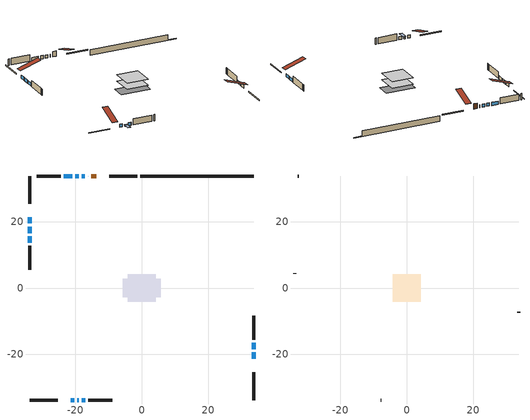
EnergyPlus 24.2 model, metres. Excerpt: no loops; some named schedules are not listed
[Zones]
conditioned space
 floor adiabatic (AdiabaticFloorConstruction): -4.17,-4.17 -4.17,4.17 4.17,4.17 4.17,-4.17 z0.61
 floor foundation (Slab1 construction): -5.73,-2.81 -5.73,2.81 5.73,2.81 5.73,-2.81 z-1.68
 wall outside (RimJoist1 construction): -1.37,33.7 -9.73,33.7 / -33.7,-33.7 -25.34,-33.7 / -33.7,33.7 -33.7,25.34 / 33.7,-33.7 33.7,-25.34 z0.61:0.91
 wall outside (AdiabaticWallConstruction 1): -13.73,33.7 -15.2,33.7 z0.61:2.64
 wall outside (AdiabaticWallConstruction): -16.13,33.7 -16.17,33.7 / -33.7,21.34 -33.7,19.43 / -21.34,-33.7 -20.36,-33.7 / -17.1,33.7 -18.08,33.7 / 33.7,-21.34 33.7,-19.38 / -33.7,18.5 -33.7,16.54 / -17.99,-33.7 -16.97,-33.7 / -19.01,33.7 -20.02,33.7 / -20.95,33.7 -23.43,33.7 / 33.7,-18.45 33.7,-16.54 / -33.7,15.62 -33.7,13.58 z0.61:1.83; -19.43,-33.7 -18.92,-33.7 z0.61:1.12
 wall outside (Wall1 construction): -24.36,33.7 -31.58,33.7 / -16.04,-33.7 -8.82,-33.7 / -33.7,12.65 -33.7,5.43 / 33.7,-15.61 33.7,-8.4 z0.61:3.05
 wall foundation (FoundationWall1 construction): -0.44,33.7,-1.68 -0.44,33.7,0.61 30.29,33.7,0.61 30.29,33.7,-1.49 33.7,33.7,-1.49 33.7,33.7,-1.68
 window (WindowConstruction 6): -16.13,33.7 -16.17,33.7 z0.61:1.83
 window (WindowConstruction 5): -33.7,21.33 -33.7,19.43 z0.61:1.83
 window (WindowConstruction 8): -21.33,-33.7 -20.36,-33.7 z0.61:1.83
 window (WindowConstruction 9): -17.1,33.7 -18.08,33.7 z0.61:1.83
 window (WindowConstruction 10): 33.7,-21.33 33.7,-19.38 z0.61:1.83
 window (WindowConstruction 11): -33.7,18.5 -33.7,16.54 z0.61:1.83
 window (WindowConstruction 7): -19.43,-33.7 -18.92,-33.7 z0.61:1.12
 window (WindowConstruction): -17.99,-33.7 -16.97,-33.7 z0.61:1.83
 window (WindowConstruction 1): -19.01,33.7 -20.02,33.7 z0.61:1.83
 window (WindowConstruction 2): -20.95,33.7 -23.43,33.7 z0.61:1.83
 window (WindowConstruction 3): 33.7,-18.45 33.7,-16.54 z0.61:1.83
 window (WindowConstruction 4): -33.7,15.61 -33.7,13.58 z0.61:1.83
 door (Door): -13.73,33.7 -15.2,33.7 z0.61:2.64
 ceiling adiabatic (AdiabaticFloorConstruction): 4.17,-4.17 4.17,4.17 -4.17,4.17 -4.17,-4.17 z0.61
attic - vented
 floor to conditioned space (Floor1 construction Reversed): -4.17,-4.17 -4.17,4.17 4.17,4.17 4.17,-4.17 z3.05
 wall outside (Wall2 construction): -32.51,33.7 -32.77,33.7 / -7.89,-33.7 -7.63,-33.7 / -33.7,4.5 -33.7,4.24 / 33.7,-7.47 33.7,-7.2 z0.61:3.05
 roof outside (Roof1 construction): -12.8,33.7,3.05 -12.8,25.57,5.76 -10.66,25.57,5.76 -10.66,33.7,3.05; -22.26,-33.7,3.05 -22.26,-25.57,5.76 -24.41,-25.57,5.76 -24.41,-33.7,3.05; -33.7,22.26,3.05 -25.57,22.26,5.76 -25.57,24.41,5.76 -33.7,24.41,3.05; 33.7,-22.26,3.05 25.57,-22.26,5.76 25.57,-24.41,5.76 33.7,-24.41,3.05
shading: -18.62,-33.7 -19.73,-33.7 -19.73,-36.75 -18.62,-36.75 z1.42
[Building]
Building 1: Terrain=Suburbs
[Site:Location]
Lethbridge CDA_AB: Latitude {deg}=49.7; Longitude {deg}=-112.77; Time Zone {hr}=-7; Elevation {m}=910; Keep Site Location Information=Yes
[Site:GroundTemperature:Shallow]
2.17017, 0.159738, -0.00126401, 0.952787, 4.78277, 8.59492, 11.8998, 13.9934, 14.1713, 12.4685, 9.24786, 5.55266
[Site:WaterMainsTemperature]
Calculation Method=Schedule; Temperature Schedule=mains temperature schedule
[Material] Roughness=Rough; Thermal Absorptance=0.9
Name | Thickness {m} | Conductivity {W/m-K} | Density {kg/m3} | Specific Heat {J/kg-K} | Solar Absorptance | Visible Absorptance
asphalt or fiberglass shingles | 0.00635 | 0.162714 | 1121.4 | 1465.45 | 0.4 | 0.4
ceiling loosefill ins | 0.0846667 | 0.0480833 | 16.02 | 1046.75 | 0.7 | 0.7
ceiling stud and cavity | 0.1397 | 0.1003 | 65.682 | 1177.47 | 0.7 | 0.7
concrete 4.0 in. | 0.1016 | 1.803125 | 2242.8 | 837.4 | 0.7 | 0.7
concrete 8.0 in. | 0.2032 | 1.803125 | 2242.8 | 837.4 | 0.7 | 0.7
door material | 0.04445 | 0.20624 | 512.64 | 1214.23 | 0.7 | 0.7
exterior vertical ins | 0.0457286 | 0.029427 | 32.04 | 1214.23 | 0.7 | 0.7
floor covering | 0.0127 | 0.0433444 | 54.468 | 1339.84 | 0.6 | 0.6
floor rigid ins; wall rigid ins | 0.512978 | 0.029427 | 32.04 | 1214.23 | 0.7 | 0.7
floor stud and cavity | 0.1397 | 1.75129 | 37.0049 | 1207.88 | 0.7 | 0.7
furniture material conditioned space 1 | 0.1524 | 0.115458 | 640.8 | 1214.23 | 0.6 | 0.6
gypsum board | 0.0127 | 0.160291 | 801 | 837.4 | 0.6 | 0.6
gypsum board 1 | 0.0127 | 0.160291 | 801 | 837.4 | 0.7 | 0.7
osb sheathing 0.5 in. | 0.0127 | 0.115458 | 512.64 | 1214.23 | 0.7 | 0.7
osb sheathing 0.75 in. | 0.01905 | 0.115458 | 512.64 | 1214.23 | 0.7 | 0.7
osb sheathing 2.0 in. | 0.0508 | 0.115458 | 512.64 | 1214.23 | 0.7 | 0.7
rim joist stud and cavity | 0.0508 | 0.0279668 | 125.044 | 1163.47 | 0.6 | 0.6
wall stud and cavity | 0.1397 | 0.100556 | 139.0536 | 1170.24 | 0.7 | 0.7
wall stud and cavity 1 | 0.0889 | 6.1454 | 50.32683 | 1063.81 | 0.6 | 0.6
wall stud and cavity 2 | 0.0889 | 0.380278 | 52.3479 | 1209.89 | 0.7 | 0.7
wall stud and cavity 3 | 0.0889 | 0.391764 | 83.0341 | 1211.67 | 0.7 | 0.7
wood siding | 0.0254 | 0.102417 | 544.68 | 1172.36 | 0.4 | 0.4
wood siding 1 | 0.00254 | 0.102417 | 544.68 | 1172.36 | 0.4 | 0.4
wood siding 2; wood siding 3; wood siding 4 | 0.0254 | 0.102417 | 544.68 | 1172.36 | 0.7 | 0.7
[WindowMaterial:SimpleGlazingSystem]
Name | U-Factor {W/m2-K} | Solar Heat Gain Coefficient
WindowMaterial | 2.77541 | 0.65
WindowMaterial 1 | 2.89067 | 0.69
WindowMaterial 2 | 2.77825 | 0.54
WindowMaterial 3 | 2.90089 | 0.68
WindowMaterial 4 | 3.72136 | 0.32
WindowMaterial 5 | 5.00743 | 0.62
WindowMaterial 6 | 5.66892 | 0.74
[Construction]
AdiabaticFloorConstruction: floor stud and cavity, floor rigid ins, osb sheathing 0.75 in., floor covering
AdiabaticWallConstruction: wood siding 3, wall rigid ins, wall stud and cavity 2, gypsum board
AdiabaticWallConstruction 1: wood siding 4, wall rigid ins, wall stud and cavity 2, gypsum board
Door: door material
Floor1 construction Reversed: gypsum board, ceiling stud and cavity, ceiling loosefill ins
FoundationWall1 construction: concrete 8.0 in., gypsum board 1
furniture construction conditioned space 1: furniture material conditioned space 1
PartitionWallConstruction: gypsum board, wall stud and cavity 3, gypsum board
RimJoist1 construction: wood siding 2, osb sheathing 2.0 in., rim joist stud and cavity
Roof1 construction: asphalt or fiberglass shingles
Slab1 construction: concrete 4.0 in.
Wall1 construction: wood siding, osb sheathing 0.5 in., wall stud and cavity, gypsum board
Wall2 construction: wood siding 1, wall stud and cavity 1
WindowConstruction; WindowConstruction 1; WindowConstruction 4: WindowMaterial
WindowConstruction 10; WindowConstruction 11; WindowConstruction 8; WindowConstruction 9: WindowMaterial 6
WindowConstruction 2: WindowMaterial 1
WindowConstruction 3: WindowMaterial 2
WindowConstruction 5: WindowMaterial 3
WindowConstruction 6: WindowMaterial 4
WindowConstruction 7: WindowMaterial 5
[Zone] Multiplier=1; Part of Total Floor Area=Yes
Name | Volume {m3}
attic - vented | 30.6557
conditioned space | 358.5
[Space]
Name | Zone | Volume {m3}
attic - vented 1 | attic - vented | 30.6557
conditioned space 1 | conditioned space | 358.5
[ZoneInfiltration:EffectiveLeakageArea]
infil attic - vented 1: Zone or Space=attic - vented 1; Schedule=Always On Discrete; Effective Air Leakage Area {cm2}=2533.82; Stack Coefficient=0.000358021; Wind Coefficient=1.27842e-05
[ZoneMixing]
whole house fan mix: Zone or Space=attic - vented; Schedule=Always On Continuous; Design Flow Rate Calculation Method=Flow/Zone; Design Flow Rate {m3/s}=0; Source Zone or Space=conditioned space
[SurfaceProperty:ExposedFoundationPerimeter]
Slab1: Exposed Perimeter Calculation Method=TotalExposedPerimeter; Total Exposed Perimeter {m}=34.139
[InternalMass] Zone or ZoneList=conditioned space; Space or SpaceList=conditioned space 1
Name | Construction | Surface Area {m2}
furniture mass conditioned space 1 | furniture construction conditioned space 1 | 53.5999
partition wall mass | PartitionWallConstruction | 134
[Lights]
interior lighting: Zone or ZoneList or Space or SpaceList=conditioned space 1; Schedule=interior lighting schedule; Design Level Calculation Method=LightingLevel; Lighting Level {W}=343.2; Return Air Fraction=0; Fraction Radiant=0.6; Fraction Visible=0.2; Fraction Replaceable=1
[People]
occupants: Zone or ZoneList or Space or SpaceList=conditioned space 1; Number of People Schedule=occupants schedule; Number of People Calculation Method=People; Number of People=3; Fraction Radiant=0.314171; Sensible Heat Fraction=0.56303; Activity Level Schedule=occupants activity schedule; Carbon Dioxide Generation Rate {m3/s-W}=0; Enable ASHRAE 55 Comfort Warnings=No; Mean Radiant Temperature Calculation Type=EnclosureAveraged
[ElectricEquipment] Zone or ZoneList or Space or SpaceList=conditioned space 1; Design Level Calculation Method=EquipmentLevel
Name | Schedule | Design Level {W} | Fraction Latent | Fraction Radiant | Fraction Lost
clothes dryer | clothes dryer schedule | 140.772 | 0.015 | 0.081 | 0.85
clothes washer | clothes washer schedule | 32.1985 | 0.03 | 0.162 | 0.7
cooking range | cooking range schedule | 215.147 | 0.08 | 0.432 | 0.2
dishwasher | dishwasher schedule | 66.8632 | 0.3 | 0.18 | 0.4
fridge | fridge schedule | 72.9452 | 0 | 0.6 | 0
mech vent bath fan 0 | mech vent bath fan 0 schedule | 50.2 | 0 | 0 | 1
mech vent house fan | mech vent house fan schedule | 0 | 0 | 0 | 1
mech vent house fan cfis | mech vent house fan cfis schedule | 0 | 0 | 0 | 0
misc plug loads | misc plug loads schedule | 494.7 | 0.045 | 0.513 | 0.1
whole house fan | Always On Discrete | 0 | 0 | 0 | 1
[OtherEquipment] Zone or ZoneList or Space or SpaceList=conditioned space 1; Design Level Calculation Method=EquipmentLevel
Name | Fuel Type | Schedule | Design Level {W} | Fraction Latent | Fraction Radiant | Fraction Lost
clothes dryer 1 | Electricity | clothes dryer schedule | 0 | 0.015 | 0.081 | 0.85
cooking range 1 | Electricity | cooking range schedule | 0 | 0.08 | 0.432 | 0.2
general water use latent | None | general water use schedule | 62.594 | 1 | 0 | 0
general water use sensible | None | general water use schedule | -61.6891 | 0 | 0.6 | 0
mech vent house fan latent load | None | Always On Discrete | 0 | 1 | 0 | 0
mech vent house fan sensible load | None | Always On Discrete | 0 | 0 | 0 | 0
water heater energy adjustment1 | NaturalGas | Always On Discrete | 0.01 | 0 | 0 | 1
[ZoneInfiltration:DesignFlowRate] Zone or ZoneList or Space or SpaceList=conditioned space 1; Schedule=Always On Discrete; Design Flow Rate Calculation Method=Flow/Zone; Design Flow Rate {m3/s}=0
infil flow; natural vent flow; whole house fan flow
[AvailabilityManager:Scheduled]
furnace airloop Availability Manager: Schedule=Always On Discrete
[Foundation:Kiva]
Foundation Kiva 1: Initial Indoor Air Temperature {C}=18; Wall Height Above Grade {m}=0.609996; Wall Depth Below Slab {m}=0.2032; Custom Block Material Name 1=exterior vertical ins; Custom Block Depth 1 {m}=2.28999; Custom Block X Position 1 {m}=0.2159; Custom Block Z Position 1 {m}=0
[Foundation:Kiva:Settings]
Soil Conductivity {W/m-K}=0.849921; Soil Density {kg/m3}=1842.3; Soil Specific Heat {J/kg-K}=418.7; Ground Solar Absorptivity=0.9; Ground Thermal Absorptivity=0.9; Ground Surface Roughness {m}=0.03; Far-Field Width {m}=40; Deep-Ground Boundary Condition=ZeroFlux; Deep-Ground Depth {m}=40; Minimum Cell Dimension {m}=0.2; Maximum Cell Growth Coefficient=3; Simulation Timestep=Timestep
[Exterior:Lights]
exterior lighting: Schedule=exterior lighting schedule; Design Level {W}=75.6
[EnergyManagementSystem:GlobalVariable]
furnace_airloop_Fan_RTF
infil_program_Qfan
infil_program_Qinf
natural_vent_program_Qnv
natural_vent_program_Qwhf
[EnergyManagementSystem:Sensor]
Name | Output:Variable or Output:Meter Index Key | Output:Variable or Output:Meter
airflow_gain | infil flow | Infiltration Sensible Heat Gain Energy
airflow_gain_1 | natural vent flow | Infiltration Sensible Heat Gain Energy
airflow_gain_2 | whole house fan flow | Infiltration Sensible Heat Gain Energy
airflow_loss | infil flow | Infiltration Sensible Heat Loss Energy
airflow_loss_1 | natural vent flow | Infiltration Sensible Heat Loss Energy
airflow_loss_2 | whole house fan flow | Infiltration Sensible Heat Loss Energy
clg_load_cond |  | Cooling:EnergyTransfer:Zone:CONDITIONED SPACE
clg_sp_s; clg_sp_s_1 | cooling setpoint | Schedule Value
clothes_dryer_exhaust_0_sch_s | clothes dryer exhaust 0 schedule | Schedule Value
cool_season | cooling season schedule | Schedule Value
htg_load_cond |  | Heating:EnergyTransfer:Zone:CONDITIONED SPACE
htg_sp_s; htg_sp_s_1 | heating setpoint | Schedule Value
ig_ee_conv | clothes dryer | Electric Equipment Convective Heating Energy
ig_ee_conv_2 | cooking range | Electric Equipment Convective Heating Energy
ig_ee_conv_4 | fridge | Electric Equipment Convective Heating Energy
ig_ee_conv_5 | misc plug loads | Electric Equipment Convective Heating Energy
ig_ee_conv_6 | whole house fan | Electric Equipment Convective Heating Energy
ig_ee_rad | clothes dryer | Electric Equipment Radiant Heating Energy
ig_ee_rad_2 | cooking range | Electric Equipment Radiant Heating Energy
ig_ee_rad_4 | fridge | Electric Equipment Radiant Heating Energy
ig_ee_rad_5 | misc plug loads | Electric Equipment Radiant Heating Energy
ig_ee_rad_6 | whole house fan | Electric Equipment Radiant Heating Energy
ig_lgt_conv | interior lighting | Lights Convective Heating Energy
ig_lgt_rad | interior lighting | Lights Radiant Heating Energy
ig_lgt_vis | interior lighting | Lights Visible Radiation Heating Energy
ig_oe_conv | clothes dryer 1 | Other Equipment Convective Heating Energy
ig_oe_conv_1 | cooking range 1 | Other Equipment Convective Heating Energy
ig_oe_conv_2 | general water use latent | Other Equipment Convective Heating Energy
ig_oe_conv_3 | general water use sensible | Other Equipment Convective Heating Energy
ig_oe_conv_4 | water heater energy adjustment1 | Other Equipment Convective Heating Energy
ig_oe_rad | clothes dryer 1 | Other Equipment Radiant Heating Energy
ig_oe_rad_1 | cooking range 1 | Other Equipment Radiant Heating Energy
ig_oe_rad_2 | general water use latent | Other Equipment Radiant Heating Energy
ig_oe_rad_3 | general water use sensible | Other Equipment Radiant Heating Energy
ig_oe_rad_4 | water heater energy adjustment1 | Other Equipment Radiant Heating Energy
ig_ppl_conv | occupants | People Convective Heating Energy
ig_ppl_rad | occupants | People Radiant Heating Energy
im_conv | furniture mass conditioned space 1 | Surface Inside Face Convection Heat Gain Energy
im_conv_1 | partition wall mass | Surface Inside Face Convection Heat Gain Energy
im_ig | furniture mass conditioned space 1 | Surface Inside Face Internal Gains Radiation Heat Gain Energy
im_ig_1 | partition wall mass | Surface Inside Face Internal Gains Radiation Heat Gain Energy
im_lgt | furniture mass conditioned space 1 | Surface Inside Face Lights Radiation Heat Gain Energy
im_lgt_1 | partition wall mass | Surface Inside Face Lights Radiation Heat Gain Energy
im_sol | furniture mass conditioned space 1 | Surface Inside Face Solar Radiation Heat Gain Energy
im_sol_1 | partition wall mass | Surface Inside Face Solar Radiation Heat Gain Energy
im_surf | furniture mass conditioned space 1 | Surface Inside Face Net Surface Thermal Radiation Heat Gain Energy
im_surf_1 | partition wall mass | Surface Inside Face Net Surface Thermal Radiation Heat Gain Energy
mech_vent_bath_fan_0_sch_s | mech vent bath fan 0 schedule | Schedule Value
mv_conv | mech vent bath fan 0 | Electric Equipment Convective Heating Energy
mv_conv_1 | mech vent house fan | Electric Equipment Convective Heating Energy
mv_conv_2 | mech vent house fan cfis | Electric Equipment Convective Heating Energy
mv_conv_3 | mech vent house fan latent load | Other Equipment Convective Heating Energy
mv_conv_4 | mech vent house fan sensible load | Other Equipment Convective Heating Energy
mv_rad | mech vent bath fan 0 | Electric Equipment Radiant Heating Energy
mv_rad_1 | mech vent house fan | Electric Equipment Radiant Heating Energy
mv_rad_2 | mech vent house fan cfis | Electric Equipment Radiant Heating Energy
mv_rad_3 | mech vent house fan latent load | Other Equipment Radiant Heating Energy
mv_rad_4 | mech vent house fan sensible load | Other Equipment Radiant Heating Energy
natural_vent_s | natural vent schedule | Schedule Value
out_pb_s |  | Site Outdoor Air Barometric Pressure
out_wt_s |  | Site Outdoor Air Humidity Ratio
site_vw_s |  | Site Wind Speed
ss_back_out | Window1 | Surface Window Shortwave from Zone Back Out Window Heat Transfer Rate
ss_back_out_1 | Window10 | Surface Window Shortwave from Zone Back Out Window Heat Transfer Rate
ss_back_out_10 | Window6 | Surface Window Shortwave from Zone Back Out Window Heat Transfer Rate
ss_back_out_11 | Window8 | Surface Window Shortwave from Zone Back Out Window Heat Transfer Rate
ss_back_out_2 | Window11 | Surface Window Shortwave from Zone Back Out Window Heat Transfer Rate
ss_back_out_3 | Window12 | Surface Window Shortwave from Zone Back Out Window Heat Transfer Rate
ss_back_out_4 | Window13 | Surface Window Shortwave from Zone Back Out Window Heat Transfer Rate
ss_back_out_5 | Window15 | Surface Window Shortwave from Zone Back Out Window Heat Transfer Rate
ss_back_out_6 | Window2 | Surface Window Shortwave from Zone Back Out Window Heat Transfer Rate
ss_back_out_7 | Window3 | Surface Window Shortwave from Zone Back Out Window Heat Transfer Rate
ss_back_out_8 | Window4 | Surface Window Shortwave from Zone Back Out Window Heat Transfer Rate
ss_back_out_9 | Window5 | Surface Window Shortwave from Zone Back Out Window Heat Transfer Rate
ss_conv | Door1 | Surface Inside Face Convection Heat Gain Energy
ss_conv_1 | Window1 | Surface Inside Face Convection Heat Gain Energy
ss_conv_10 | Window5 | Surface Inside Face Convection Heat Gain Energy
ss_conv_11 | Window6 | Surface Inside Face Convection Heat Gain Energy
ss_conv_12 | Window8 | Surface Inside Face Convection Heat Gain Energy
ss_conv_2 | Window10 | Surface Inside Face Convection Heat Gain Energy
ss_conv_3 | Window11 | Surface Inside Face Convection Heat Gain Energy
ss_conv_4 | Window12 | Surface Inside Face Convection Heat Gain Energy
ss_conv_5 | Window13 | Surface Inside Face Convection Heat Gain Energy
ss_conv_6 | Window15 | Surface Inside Face Convection Heat Gain Energy
ss_conv_7 | Window2 | Surface Inside Face Convection Heat Gain Energy
ss_conv_8 | Window3 | Surface Inside Face Convection Heat Gain Energy
ss_conv_9 | Window4 | Surface Inside Face Convection Heat Gain Energy
ss_ig | Door1 | Surface Inside Face Internal Gains Radiation Heat Gain Energy
ss_ig_1 | Window1 | Surface Inside Face Internal Gains Radiation Heat Gain Energy
ss_ig_10 | Window5 | Surface Inside Face Internal Gains Radiation Heat Gain Energy
ss_ig_11 | Window6 | Surface Inside Face Internal Gains Radiation Heat Gain Energy
ss_ig_12 | Window8 | Surface Inside Face Internal Gains Radiation Heat Gain Energy
ss_ig_2 | Window10 | Surface Inside Face Internal Gains Radiation Heat Gain Energy
ss_ig_3 | Window11 | Surface Inside Face Internal Gains Radiation Heat Gain Energy
ss_ig_4 | Window12 | Surface Inside Face Internal Gains Radiation Heat Gain Energy
ss_ig_5 | Window13 | Surface Inside Face Internal Gains Radiation Heat Gain Energy
ss_ig_6 | Window15 | Surface Inside Face Internal Gains Radiation Heat Gain Energy
ss_ig_7 | Window2 | Surface Inside Face Internal Gains Radiation Heat Gain Energy
ss_ig_8 | Window3 | Surface Inside Face Internal Gains Radiation Heat Gain Energy
ss_ig_9 | Window4 | Surface Inside Face Internal Gains Radiation Heat Gain Energy
ss_lgt | Door1 | Surface Inside Face Lights Radiation Heat Gain Energy
ss_sol | Door1 | Surface Inside Face Solar Radiation Heat Gain Energy
ss_surf | Door1 | Surface Inside Face Net Surface Thermal Radiation Heat Gain Energy
ss_surf_1 | Window1 | Surface Inside Face Net Surface Thermal Radiation Heat Gain Energy
ss_surf_10 | Window5 | Surface Inside Face Net Surface Thermal Radiation Heat Gain Energy
ss_surf_11 | Window6 | Surface Inside Face Net Surface Thermal Radiation Heat Gain Energy
ss_surf_12 | Window8 | Surface Inside Face Net Surface Thermal Radiation Heat Gain Energy
ss_surf_2 | Window10 | Surface Inside Face Net Surface Thermal Radiation Heat Gain Energy
ss_surf_3 | Window11 | Surface Inside Face Net Surface Thermal Radiation Heat Gain Energy
ss_surf_4 | Window12 | Surface Inside Face Net Surface Thermal Radiation Heat Gain Energy
ss_surf_5 | Window13 | Surface Inside Face Net Surface Thermal Radiation Heat Gain Energy
ss_surf_6 | Window15 | Surface Inside Face Net Surface Thermal Radiation Heat Gain Energy
ss_surf_7 | Window2 | Surface Inside Face Net Surface Thermal Radiation Heat Gain Energy
ss_surf_8 | Window3 | Surface Inside Face Net Surface Thermal Radiation Heat Gain Energy
ss_surf_9 | Window4 | Surface Inside Face Net Surface Thermal Radiation Heat Gain Energy
ss_trans_in | Window1 | Surface Window Transmitted Solar Radiation Rate
ss_trans_in_1 | Window10 | Surface Window Transmitted Solar Radiation Rate
ss_trans_in_10 | Window6 | Surface Window Transmitted Solar Radiation Rate
ss_trans_in_11 | Window8 | Surface Window Transmitted Solar Radiation Rate
ss_trans_in_2 | Window11 | Surface Window Transmitted Solar Radiation Rate
ss_trans_in_3 | Window12 | Surface Window Transmitted Solar Radiation Rate
ss_trans_in_4 | Window13 | Surface Window Transmitted Solar Radiation Rate
ss_trans_in_5 | Window15 | Surface Window Transmitted Solar Radiation Rate
ss_trans_in_6 | Window2 | Surface Window Transmitted Solar Radiation Rate
ss_trans_in_7 | Window3 | Surface Window Transmitted Solar Radiation Rate
ss_trans_in_8 | Window4 | Surface Window Transmitted Solar Radiation Rate
ss_trans_in_9 | Window5 | Surface Window Transmitted Solar Radiation Rate
ss_trans_out | Window1 | Surface Inside Face Initial Transmitted Diffuse Transmitted Out Window Solar Radiation Rate
ss_trans_out_1 | Window10 | Surface Inside Face Initial Transmitted Diffuse Transmitted Out Window Solar Radiation Rate
ss_trans_out_10 | Window6 | Surface Inside Face Initial Transmitted Diffuse Transmitted Out Window Solar Radiation Rate
ss_trans_out_11 | Window8 | Surface Inside Face Initial Transmitted Diffuse Transmitted Out Window Solar Radiation Rate
ss_trans_out_2 | Window11 | Surface Inside Face Initial Transmitted Diffuse Transmitted Out Window Solar Radiation Rate
ss_trans_out_3 | Window12 | Surface Inside Face Initial Transmitted Diffuse Transmitted Out Window Solar Radiation Rate
ss_trans_out_4 | Window13 | Surface Inside Face Initial Transmitted Diffuse Transmitted Out Window Solar Radiation Rate
ss_trans_out_5 | Window15 | Surface Inside Face Initial Transmitted Diffuse Transmitted Out Window Solar Radiation Rate
ss_trans_out_6 | Window2 | Surface Inside Face Initial Transmitted Diffuse Transmitted Out Window Solar Radiation Rate
ss_trans_out_7 | Window3 | Surface Inside Face Initial Transmitted Diffuse Transmitted Out Window Solar Radiation Rate
ss_trans_out_8 | Window4 | Surface Inside Face Initial Transmitted Diffuse Transmitted Out Window Solar Radiation Rate
ss_trans_out_9 | Window5 | Surface Inside Face Initial Transmitted Diffuse Transmitted Out Window Solar Radiation Rate
s_conv | Floor1 | Surface Inside Face Convection Heat Gain Energy
s_conv_1 | FoundationWall1 | Surface Inside Face Convection Heat Gain Energy
s_conv_10 | Wall1:180 | Surface Inside Face Convection Heat Gain Energy
s_conv_11 | Wall1:270 | Surface Inside Face Convection Heat Gain Energy
s_conv_12 | Wall1:90 | Surface Inside Face Convection Heat Gain Energy
s_conv_2 | inferred conditioned ceiling | Surface Inside Face Convection Heat Gain Energy
s_conv_3 | inferred conditioned floor | Surface Inside Face Convection Heat Gain Energy
s_conv_4 | RimJoist1:0 | Surface Inside Face Convection Heat Gain Energy
s_conv_5 | RimJoist1:180 | Surface Inside Face Convection Heat Gain Energy
s_conv_6 | RimJoist1:270 | Surface Inside Face Convection Heat Gain Energy
s_conv_7 | RimJoist1:90 | Surface Inside Face Convection Heat Gain Energy
s_conv_8 | Slab1 | Surface Inside Face Convection Heat Gain Energy
s_conv_9 | Wall1:0 | Surface Inside Face Convection Heat Gain Energy
s_ig | Floor1 | Surface Inside Face Internal Gains Radiation Heat Gain Energy
s_ig_1 | FoundationWall1 | Surface Inside Face Internal Gains Radiation Heat Gain Energy
s_ig_10 | Wall1:180 | Surface Inside Face Internal Gains Radiation Heat Gain Energy
s_ig_11 | Wall1:270 | Surface Inside Face Internal Gains Radiation Heat Gain Energy
s_ig_12 | Wall1:90 | Surface Inside Face Internal Gains Radiation Heat Gain Energy
s_ig_2 | inferred conditioned ceiling | Surface Inside Face Internal Gains Radiation Heat Gain Energy
s_ig_3 | inferred conditioned floor | Surface Inside Face Internal Gains Radiation Heat Gain Energy
s_ig_4 | RimJoist1:0 | Surface Inside Face Internal Gains Radiation Heat Gain Energy
s_ig_5 | RimJoist1:180 | Surface Inside Face Internal Gains Radiation Heat Gain Energy
s_ig_6 | RimJoist1:270 | Surface Inside Face Internal Gains Radiation Heat Gain Energy
s_ig_7 | RimJoist1:90 | Surface Inside Face Internal Gains Radiation Heat Gain Energy
s_ig_8 | Slab1 | Surface Inside Face Internal Gains Radiation Heat Gain Energy
s_ig_9 | Wall1:0 | Surface Inside Face Internal Gains Radiation Heat Gain Energy
s_lgt | Floor1 | Surface Inside Face Lights Radiation Heat Gain Energy
s_lgt_1 | FoundationWall1 | Surface Inside Face Lights Radiation Heat Gain Energy
s_lgt_10 | Wall1:180 | Surface Inside Face Lights Radiation Heat Gain Energy
s_lgt_11 | Wall1:270 | Surface Inside Face Lights Radiation Heat Gain Energy
s_lgt_12 | Wall1:90 | Surface Inside Face Lights Radiation Heat Gain Energy
s_lgt_2 | inferred conditioned ceiling | Surface Inside Face Lights Radiation Heat Gain Energy
s_lgt_3 | inferred conditioned floor | Surface Inside Face Lights Radiation Heat Gain Energy
s_lgt_4 | RimJoist1:0 | Surface Inside Face Lights Radiation Heat Gain Energy
s_lgt_5 | RimJoist1:180 | Surface Inside Face Lights Radiation Heat Gain Energy
s_lgt_6 | RimJoist1:270 | Surface Inside Face Lights Radiation Heat Gain Energy
s_lgt_7 | RimJoist1:90 | Surface Inside Face Lights Radiation Heat Gain Energy
s_lgt_8 | Slab1 | Surface Inside Face Lights Radiation Heat Gain Energy
s_lgt_9 | Wall1:0 | Surface Inside Face Lights Radiation Heat Gain Energy
s_sol | Floor1 | Surface Inside Face Solar Radiation Heat Gain Energy
s_sol_1 | FoundationWall1 | Surface Inside Face Solar Radiation Heat Gain Energy
s_sol_10 | Wall1:180 | Surface Inside Face Solar Radiation Heat Gain Energy
